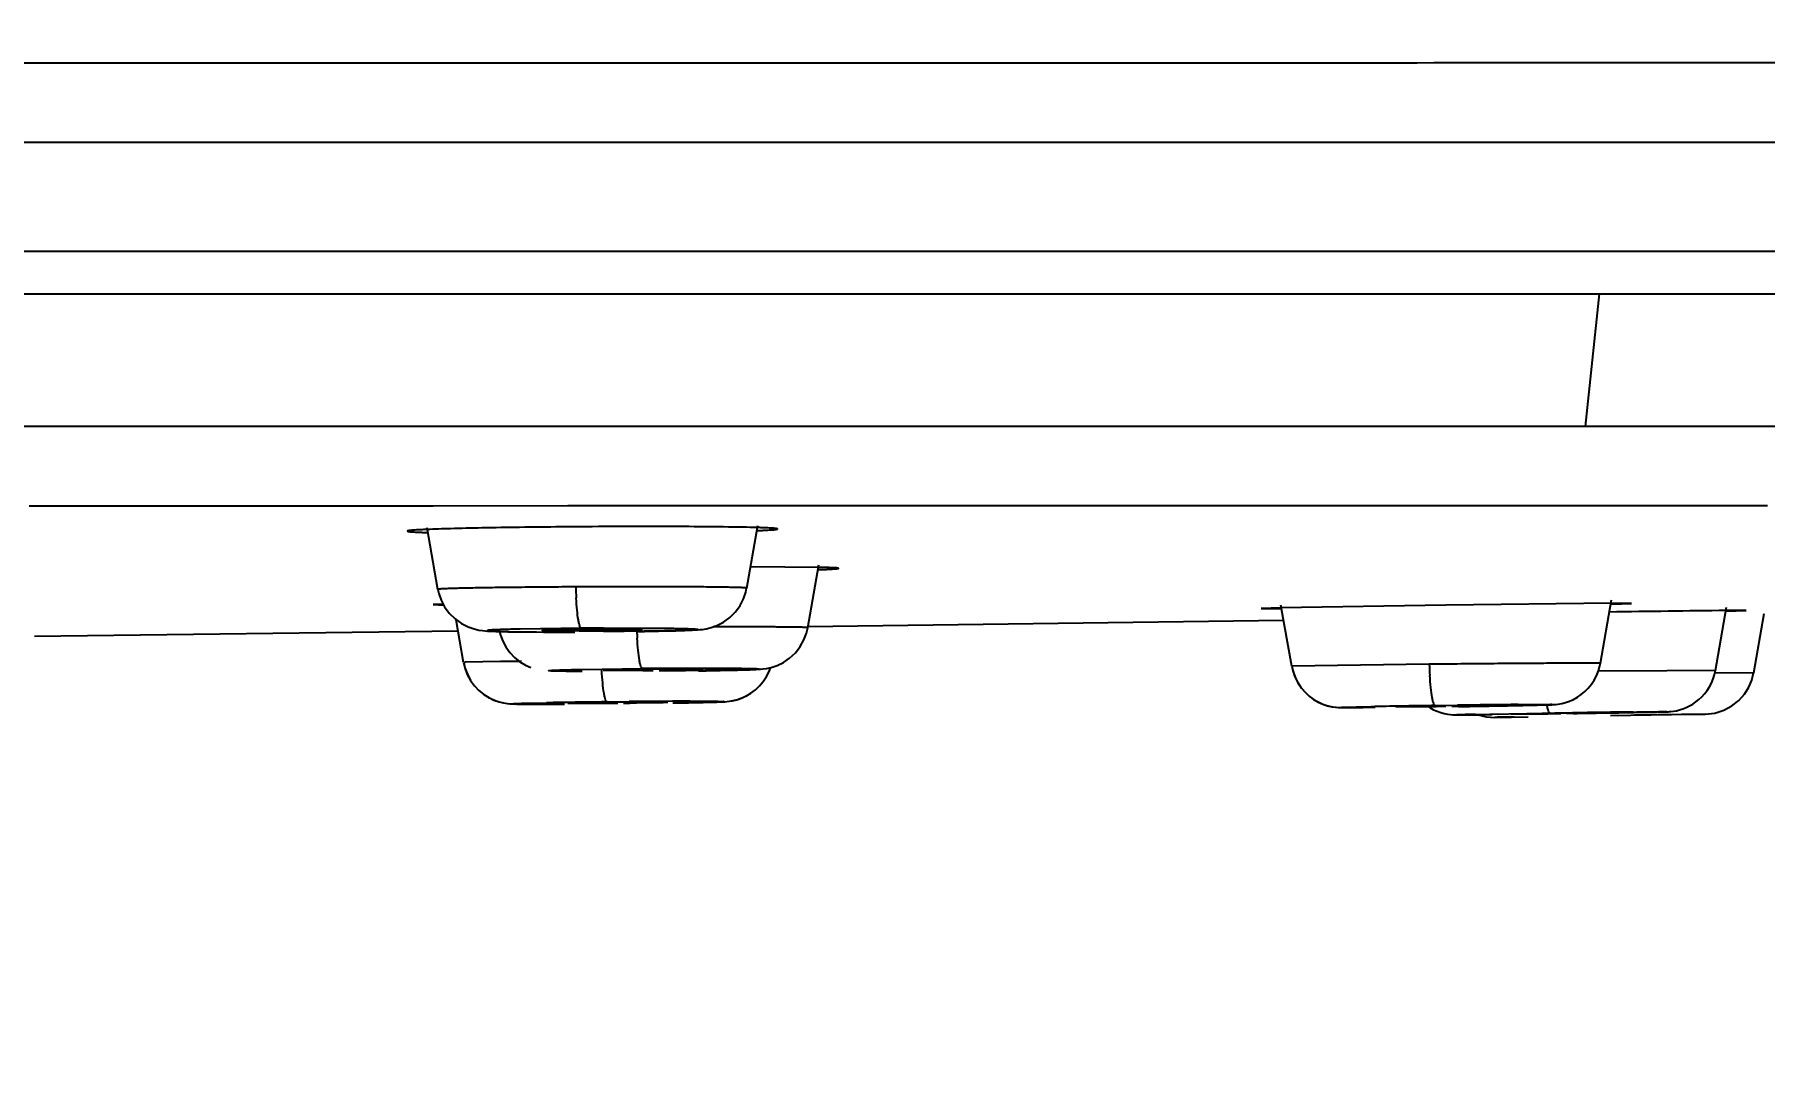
# Model space of a CAD drawing. Header units: millimetres. Extents: x 1236 to 1656, y -100 to 494.
# Drawn here: x 1499.91 to 1503.37, y 389.786 to 391.848 of the extents above; entities that cross this region are included whole.
import ezdxf

# ---------------------------------------------------------------- set-up
doc = ezdxf.new("R2010")
doc.units = ezdxf.units.MM
doc.header["$LTSCALE"] = 0.1
doc.layers.add('DIM', color=3, linetype='Continuous')
doc.styles.get("Standard").update_dxf_attribs({"font": 'arial.ttf'})
doc.dimstyles.new('ISO-25', dxfattribs={"dimtxt": 2.5, "dimasz": 2.5, "dimexe": 1.25, "dimexo": 0.625, "dimtad": 1, "dimlfac": 5, "dimtxsty": 'Standard', "dimcen": 2.5, "dimadec": 0, "dimazin": 0, "dimtfac": 1, "dimtmove": 0, "dimatfit": 3, "dimfxl": 0, "dimarcsym": 0})

# ---------------------------------------------------------------- blocks, each defined once
blk = doc.blocks.new('*D54')
at = {"layer": 'Defpoints', "color": 0}
for p in [(1493.4392, 422.6607), (1493.4392, 405.5297), (1563.4408, 391.5294)]:
    blk.add_point(p, dxfattribs=at)
at = {"layer": 'DIM', "color": 0, "lineweight": -2}
for p, q in [((1493.4392, 406.1547), (1493.4392, 423.9107)), ((1563.4408, 392.1544), (1563.4408, 423.9107)), ((1560.9408, 422.6607), (1495.9392, 422.6607))]:
    blk.add_line(p, q, dxfattribs=at)
at = {"layer": 'DIM', "color": 0}
for points in [[(1495.9392, 423.0773), (1495.9392, 422.244), (1493.4392, 422.6607)], [(1560.9408, 423.0773), (1560.9408, 422.244), (1563.4408, 422.6607)]]:
    blk.add_solid(points, dxfattribs=at)
at = {"layer": 'DIM', "color": 0, "insert": (1528.44, 424.5629), "char_height": 2.5, "attachment_point": 5}
blk.add_mtext('350', dxfattribs=at)
blk = doc.blocks.new('*D43')
at = {"layer": 'Defpoints', "color": 0}
for p in [(1473.7001, 391.7872), (1513.1783, 391.7885), (1513.1783, 382.0926)]:
    blk.add_point(p, dxfattribs=at)
at = {"layer": 'DIM', "color": 0, "lineweight": -2}
for p, q in [((1473.7001, 391.1622), (1473.7001, 380.8426)), ((1513.1783, 391.1635), (1513.1783, 380.8426)), ((1476.2001, 382.0926), (1510.6783, 382.0926))]:
    blk.add_line(p, q, dxfattribs=at)
at = {"layer": 'DIM', "color": 0}
for points in [[(1476.2001, 382.5093), (1476.2001, 381.676), (1473.7001, 382.0926)], [(1510.6783, 382.5093), (1510.6783, 381.676), (1513.1783, 382.0926)]]:
    blk.add_solid(points, dxfattribs=at)
at = {"layer": 'DIM', "color": 0, "insert": (1493.4392, 383.9941), "char_height": 2.5, "attachment_point": 5}
blk.add_mtext('197', dxfattribs=at)

msp = doc.modelspace()

# ---------------------------------------------------------------- linework, layer by layer
for p, q in [((1493.4394, 391.633), (1507.6018, 391.633)), ((1507.4931, 391.4143), (1495.6742, 391.4143)), ((1474.1245, 391.3297), (1512.7541, 391.3297)), ((1503.0401, 391.3297), (1503.0116, 391.0643)), ((1503.0116, 391.0645), (1498.2749, 391.064)), ((1508.3287, 391.0651), (1503.0116, 391.0643)), ((1499.8993, 390.9059), (1499.9107, 390.9059)), ((1499.9107, 390.9059), (1499.9518, 390.9059)), ((1499.9518, 390.9059), (1500.0074, 390.9059)), ((1500.0074, 390.9059), (1500.5832, 390.9059)), ((1500.5832, 390.9059), (1500.6558, 390.9059)), ((1500.6558, 390.9059), (1500.6671, 390.9059)), ((1500.6671, 390.9059), (1500.7077, 390.9059)), ((1500.7077, 390.9059), (1500.977, 390.906)), ((1500.977, 390.906), (1501.0256, 390.906)), ((1501.0256, 390.906), (1501.0769, 390.906)), ((1501.0769, 390.906), (1501.1125, 390.906)), ((1501.1125, 390.906), (1501.1769, 390.906)), ((1501.1769, 390.906), (1501.3963, 390.9061)), ((1501.3963, 390.9061), (1501.4488, 390.9061)), ((1501.4488, 390.9061), (1502.3242, 390.9063)), ((1502.3242, 390.9063), (1502.365, 390.9063)), ((1502.365, 390.9063), (1502.554, 390.9063)), ((1502.554, 390.9063), (1502.5947, 390.9063)), ((1502.5947, 390.9063), (1502.6332, 390.9064)), ((1502.6332, 390.9064), (1502.6575, 390.9064)), ((1502.6575, 390.9064), (1502.6711, 390.9064)), ((1502.6711, 390.9064), (1502.7334, 390.9064)), ((1502.7334, 390.9064), (1502.8335, 390.9064)), ((1502.8335, 390.9064), (1502.8634, 390.9064)), ((1502.8634, 390.9064), (1502.9399, 390.9064)), ((1502.9399, 390.9064), (1502.9633, 390.9064)), ((1502.9633, 390.9064), (1503.0397, 390.9064)), ((1503.0397, 390.9064), (1503.0631, 390.9064)), ((1503.0631, 390.9064), (1503.1049, 390.9064)), ((1503.1049, 390.9064), (1503.1289, 390.9064)), ((1503.1289, 390.9064), (1503.1394, 390.9065)), ((1503.1394, 390.9065), (1503.3353, 390.9065)), ((1503.3353, 390.9065), (1503.3764, 390.9065)), ((1500.7169, 390.7385), (1500.6952, 390.8619)), ((1501.3346, 390.7409), (1501.3567, 390.8662)), ((1501.4793, 390.7825), (1501.3425, 390.7834)), ((1501.4568, 390.6618), (1501.479, 390.7875)), ((1500.7169, 390.7385), (1500.7169, 390.7385)), ((1501.0255, 390.7435), (1500.9927, 390.7434)), ((1500.7125, 390.7085), (1500.7074, 390.7079)), ((1500.7074, 390.7079), (1500.728, 390.707)), ((1500.727, 390.7092), (1500.7125, 390.7085)), ((1502.4032, 390.7015), (1502.3639, 390.6999)), ((1502.3639, 390.6999), (1502.4035, 390.6995)), ((1502.7331, 390.7072), (1502.4032, 390.7015)), ((1502.4248, 390.5848), (1502.4033, 390.7069)), ((1503.0648, 390.7107), (1502.7331, 390.7072)), ((1503.0425, 390.5906), (1503.0648, 390.7173)), ((1503.0644, 390.7088), (1503.1042, 390.7103)), ((1503.1042, 390.7103), (1503.0648, 390.7107)), ((1503.2723, 390.5763), (1503.2947, 390.7032)), ((1503.2944, 390.6951), (1503.3341, 390.6962)), ((1503.3341, 390.6962), (1503.2946, 390.6961)), ((1503.3489, 390.5716), (1503.3697, 390.6899)), ((1499.9102, 390.6447), (1500.7572, 390.6556)), ((1500.7684, 390.5922), (1500.7533, 390.6777)), ((1501.0037, 390.6608), (1500.8813, 390.6591)), ((1500.9409, 390.6556), (1500.9255, 390.6565)), ((1500.9998, 390.6552), (1500.9409, 390.6556)), ((1501.0041, 390.6587), (1501.0142, 390.6588)), ((1501.0481, 390.6611), (1501.1698, 390.6608)), ((1501.1704, 390.6552), (1501.049, 390.6535)), ((1501.0623, 390.6556), (1501.1158, 390.6568)), ((1501.1158, 390.6568), (1501.1236, 390.6573)), ((1501.1236, 390.6573), (1501.1255, 390.6577)), ((1501.4568, 390.6645), (1502.4086, 390.6766)), ((1500.7716, 390.5925), (1500.7685, 390.5922)), ((1500.8422, 390.5939), (1500.7716, 390.5925)), ((1500.8919, 390.5868), (1500.9029, 390.5819)), ((1502.7, 390.5886), (1502.4249, 390.5848)), ((1502.7331, 390.5889), (1502.7, 390.5886)), ((1501.005, 390.5784), (1501.1261, 390.5802)), ((1501.0496, 390.5769), (1501.0477, 390.5766)), ((1501.0477, 390.5766), (1501.1271, 390.576)), ((1501.1108, 390.5784), (1501.0496, 390.5769)), ((1501.1477, 390.5788), (1501.1362, 390.5787)), ((1501.1704, 390.5805), (1501.2922, 390.5808)), ((1501.293, 390.5766), (1501.1716, 390.5748)), ((1501.2477, 390.5783), (1501.1718, 390.579)), ((1501.1846, 390.5765), (1501.2381, 390.5776)), ((1501.2381, 390.5776), (1501.2458, 390.578)), ((1501.2458, 390.578), (1501.2477, 390.5783)), ((1503.1754, 390.5757), (1503.0384, 390.5745)), ((1503.2723, 390.5763), (1503.1754, 390.5757)), ((1503.3489, 390.5716), (1503.2721, 390.5708)), ((1503.339, 390.5427), (1503.3451, 390.5571)), ((1503.3451, 390.5571), (1503.3488, 390.5716)), ((1500.8609, 390.5096), (1500.8646, 390.5094)), ((1500.8645, 390.5094), (1500.8677, 390.5092)), ((1500.8674, 390.5093), (1500.8711, 390.5091)), ((1500.8705, 390.5092), (1500.8749, 390.5091)), ((1500.8849, 390.5105), (1500.9344, 390.5116)), ((1500.9348, 390.5089), (1500.8851, 390.509)), ((1500.937, 390.5088), (1500.9588, 390.5089)), ((1500.9787, 390.5109), (1500.9768, 390.5107)), ((1500.9768, 390.5107), (1501.0508, 390.5106)), ((1501.0398, 390.5122), (1500.9787, 390.5109)), ((1501.0554, 390.5134), (1501.0997, 390.5139)), ((1501.0768, 390.5126), (1501.0652, 390.5125)), ((1501.1768, 390.5128), (1501.1028, 390.5129)), ((1501.1139, 390.5113), (1501.1672, 390.5123)), ((1501.1672, 390.5123), (1501.175, 390.5126)), ((1501.175, 390.5126), (1501.1768, 390.5128)), ((1501.1945, 390.5114), (1501.2068, 390.5116)), ((1501.2068, 390.5116), (1501.2182, 390.5118)), ((1501.2182, 390.5118), (1501.2386, 390.5122)), ((1501.2386, 390.5122), (1501.2475, 390.5124)), ((1502.5342, 390.5019), (1502.5416, 390.5018)), ((1502.5416, 390.5018), (1502.5507, 390.5019)), ((1502.5507, 390.5019), (1502.5678, 390.5019)), ((1502.6331, 390.5036), (1502.7136, 390.5042)), ((1502.6349, 390.5038), (1502.6331, 390.5036)), ((1502.6958, 390.5051), (1502.6349, 390.5038)), ((1502.7212, 390.5055), (1502.6958, 390.5051)), ((1502.712, 390.506), (1502.7563, 390.5066)), ((1502.7136, 390.5042), (1502.7331, 390.5045)), ((1502.7331, 390.5056), (1502.7212, 390.5055)), ((1502.7582, 390.506), (1502.7331, 390.5056)), ((1502.7451, 390.5046), (1502.7704, 390.505)), ((1502.8218, 390.4879), (1502.7552, 390.4873)), ((1502.7577, 390.4872), (1502.766, 390.4872)), ((1502.8331, 390.5065), (1502.7582, 390.506)), ((1502.766, 390.4872), (1502.8027, 390.4876)), ((1502.7704, 390.505), (1502.8236, 390.5061)), ((1502.7923, 390.4882), (1502.8209, 390.4888)), ((1502.7981, 390.4876), (1502.8141, 390.4836)), ((1502.8027, 390.4876), (1502.8257, 390.4879)), ((1502.8141, 390.4836), (1502.8312, 390.4824)), ((1502.8209, 390.4888), (1502.8965, 390.49)), ((1502.8236, 390.5061), (1502.8313, 390.5063)), ((1502.8313, 390.5063), (1502.8331, 390.5065)), ((1502.8313, 390.4824), (1502.8977, 390.4835)), ((1502.8356, 390.4825), (1502.8313, 390.4824)), ((1502.8696, 390.483), (1502.8356, 390.4825)), ((1502.8629, 390.4889), (1502.894, 390.4892)), ((1502.8647, 390.489), (1502.8629, 390.4889)), ((1502.9255, 390.4902), (1502.8647, 390.489)), ((1502.8695, 390.506), (1502.8874, 390.5063)), ((1502.8874, 390.5063), (1502.9028, 390.5067)), ((1502.8965, 390.49), (1502.9419, 390.4908)), ((1502.9028, 390.5067), (1502.9159, 390.507)), ((1502.9159, 390.507), (1502.9266, 390.5072)), ((1502.9509, 390.4906), (1502.9255, 390.4902)), ((1502.9266, 390.5072), (1502.935, 390.5075)), ((1502.935, 390.5075), (1502.9415, 390.5077)), ((1502.9419, 390.4908), (1502.9862, 390.4914)), ((1502.9437, 390.4899), (1502.9629, 390.4902)), ((1502.9629, 390.4908), (1502.9509, 390.4906)), ((1502.9882, 390.4911), (1502.9629, 390.4908)), ((1502.975, 390.4904), (1503.0003, 390.4908)), ((1503.0629, 390.492), (1502.9882, 390.4911)), ((1503.0003, 390.4908), (1503.0534, 390.4917)), ((1503.0532, 390.4912), (1503.1085, 390.4922)), ((1503.0534, 390.4917), (1503.0611, 390.4919)), ((1503.0611, 390.4919), (1503.0629, 390.492)), ((1503.0627, 390.486), (1503.1844, 390.4879)), ((1503.0768, 390.4863), (1503.0983, 390.4866)), ((1503.1085, 390.4922), (1503.1329, 390.4927)), ((1503.2519, 390.489), (1503.1104, 390.4868)), ((1503.1329, 390.4927), (1503.1553, 390.4931)), ((1503.1553, 390.4931), (1503.1673, 390.4934)), ((1503.1673, 390.4934), (1503.1732, 390.4936)), ((1503.1732, 390.4936), (1503.1762, 390.4937)), ((1503.1844, 390.4879), (1503.2519, 390.489))]:
    msp.add_line(p, q)
for points in [[(1500.717, 390.7385), (1500.7189, 390.73), (1500.7235, 390.7167), (1500.7304, 390.7033), (1500.7397, 390.6906), (1500.7512, 390.6792), (1500.7639, 390.6701), (1500.7772, 390.6634), (1500.7893, 390.6592), (1500.7988, 390.6571), (1500.8063, 390.656), (1500.8116, 390.6554), (1500.8163, 390.6551), (1500.8213, 390.6548), (1500.8267, 390.6546), (1500.833, 390.6544), (1500.8401, 390.6542), (1500.8481, 390.654), (1500.857, 390.6538)], [(1501.2111, 390.6563), (1501.2187, 390.6566), (1501.2254, 390.6569), (1501.2311, 390.6572), (1501.2363, 390.6576), (1501.241, 390.658), (1501.2464, 390.6585), (1501.2538, 390.6597), (1501.2633, 390.662), (1501.2752, 390.6662), (1501.2883, 390.673), (1501.3008, 390.6821), (1501.3121, 390.6933), (1501.3213, 390.706), (1501.3282, 390.7193), (1501.3327, 390.7326), (1501.3345, 390.741)], [(1500.8393, 390.6584), (1500.8414, 390.6491), (1500.846, 390.6359), (1500.8525, 390.6234), (1500.8607, 390.612), (1500.8702, 390.6019), (1500.8807, 390.5935), (1500.8919, 390.5868)], [(1500.857, 390.6538), (1500.8668, 390.6536), (1500.8775, 390.6535), (1500.889, 390.6534), (1500.9013, 390.6533), (1500.9144, 390.6532), (1500.9283, 390.6531), (1500.9429, 390.6531), (1500.9581, 390.6531), (1500.974, 390.6531), (1500.9905, 390.6531)], [(1501.115, 390.6542), (1501.1303, 390.6544), (1501.1448, 390.6546), (1501.1583, 390.6549), (1501.1709, 390.6552), (1501.1825, 390.6554), (1501.1931, 390.6557)], [(1501.1931, 390.6557), (1501.2026, 390.656), (1501.2111, 390.6563)], [(1501.3339, 390.5776), (1501.3412, 390.5778), (1501.3476, 390.5781), (1501.353, 390.5783), (1501.3579, 390.5786), (1501.3622, 390.5789), (1501.3671, 390.5794), (1501.3744, 390.5804), (1501.3836, 390.5824), (1501.3953, 390.5862), (1501.4081, 390.5924), (1501.4205, 390.6009), (1501.432, 390.6115), (1501.4417, 390.6239), (1501.4492, 390.6374), (1501.4543, 390.651), (1501.4568, 390.6618)], [(1500.7684, 390.5922), (1500.7709, 390.5816), (1500.7757, 390.5684), (1500.7822, 390.5563), (1500.7901, 390.5455), (1500.7989, 390.5362)], [(1500.7685, 390.5922), (1500.7709, 390.5816), (1500.7758, 390.5685), (1500.7822, 390.5564), (1500.79, 390.5457), (1500.7987, 390.5364), (1500.8082, 390.5286), (1500.8183, 390.5221), (1500.8285, 390.5172), (1500.8387, 390.5135), (1500.8479, 390.5113), (1500.8552, 390.5101), (1500.8609, 390.5096)], [(1502.4248, 390.5848), (1502.4268, 390.5761), (1502.4311, 390.5635), (1502.4368, 390.5519)], [(1502.4249, 390.5847), (1502.427, 390.5755), (1502.4314, 390.5629), (1502.4373, 390.5512), (1502.4443, 390.5409), (1502.4522, 390.5319), (1502.4607, 390.5242), (1502.4697, 390.5177), (1502.479, 390.5125), (1502.4885, 390.5084), (1502.4977, 390.5054), (1502.5065, 390.5035), (1502.5137, 390.5025), (1502.5182, 390.5022), (1502.5213, 390.502), (1502.5237, 390.502), (1502.5259, 390.5019), (1502.5283, 390.5019), (1502.5342, 390.5019)], [(1502.9415, 390.5077), (1502.9442, 390.5078), (1502.9466, 390.5079), (1502.9493, 390.5081), (1502.953, 390.5084), (1502.958, 390.509), (1502.9649, 390.5102), (1502.9728, 390.5122), (1502.9805, 390.5149), (1502.9884, 390.5184), (1502.9962, 390.5228), (1503.0038, 390.5279), (1503.0112, 390.534), (1503.018, 390.5408), (1503.0243, 390.5485), (1503.0298, 390.5568), (1503.0346, 390.5657), (1503.0384, 390.5752), (1503.0413, 390.5853), (1503.0424, 390.5907)], [(1501.2382, 390.5756), (1501.2537, 390.5758), (1501.2681, 390.5761), (1501.2816, 390.5763), (1501.2942, 390.5766), (1501.3057, 390.5768), (1501.3161, 390.5771)], [(1501.3161, 390.5771), (1501.3255, 390.5773), (1501.3339, 390.5776)], [(1501.3342, 390.5255), (1501.3431, 390.5308), (1501.3519, 390.5374), (1501.3601, 390.5452), (1501.3677, 390.5542), (1501.3744, 390.5644), (1501.3799, 390.5755), (1501.3821, 390.582)], [(1502.4368, 390.5519), (1502.4437, 390.5416), (1502.4514, 390.5326), (1502.4598, 390.5249), (1502.4686, 390.5184), (1502.4778, 390.5131), (1502.4872, 390.5089), (1502.4964, 390.5058), (1502.5052, 390.5037), (1502.5126, 390.5027), (1502.5174, 390.5022), (1502.5174, 390.5022)], [(1503.1762, 390.4937), (1503.1778, 390.4937), (1503.18, 390.4938), (1503.1831, 390.4941), (1503.1882, 390.4947), (1503.1943, 390.4958), (1503.2006, 390.4973), (1503.2071, 390.4994), (1503.2138, 390.502), (1503.2205, 390.5053), (1503.2271, 390.5091), (1503.2334, 390.5134), (1503.2395, 390.5183), (1503.2452, 390.5237), (1503.2507, 390.5297), (1503.2557, 390.5363), (1503.2602, 390.5434), (1503.2643, 390.5511), (1503.2677, 390.5592), (1503.2704, 390.568), (1503.2723, 390.5763)], [(1500.7989, 390.5362), (1500.8085, 390.5284), (1500.8187, 390.5219), (1500.8289, 390.517), (1500.8392, 390.5134), (1500.8483, 390.5112), (1500.8555, 390.5101)], [(1501.2874, 390.5136), (1501.291, 390.5138), (1501.295, 390.5141), (1501.3, 390.5147), (1501.3074, 390.5159), (1501.3161, 390.5181)], [(1501.2996, 390.5146), (1501.3063, 390.5157), (1501.3151, 390.5178)], [(1501.3151, 390.5178), (1501.3242, 390.5209), (1501.3336, 390.5252)], [(1501.3161, 390.5181), (1501.325, 390.5212), (1501.3342, 390.5255)], [(1503.2519, 390.489), (1503.271, 390.4911), (1503.2891, 390.4968), (1503.3052, 390.5054), (1503.319, 390.5162), (1503.3303, 390.5289), (1503.339, 390.5427)], [(1500.8749, 390.5091), (1500.8793, 390.509), (1500.8842, 390.5089), (1500.8897, 390.5089), (1500.8958, 390.5089), (1500.9026, 390.5088), (1500.9101, 390.5088)], [(1500.9101, 390.5088), (1500.9183, 390.5088), (1500.937, 390.5088)], [(1501.2475, 390.5124), (1501.2556, 390.5126), (1501.2627, 390.5128), (1501.2691, 390.5129)], [(1501.2691, 390.5129), (1501.2747, 390.5131), (1501.2796, 390.5133), (1501.2838, 390.5134), (1501.2874, 390.5136)], [(1502.699, 390.5033), (1502.7017, 390.5016), (1502.7087, 390.4977), (1502.7159, 390.4945), (1502.723, 390.4919), (1502.7299, 390.49), (1502.7367, 390.4886), (1502.7426, 390.4878), (1502.7471, 390.4874), (1502.7505, 390.4873), (1502.7523, 390.4872), (1502.7536, 390.4872), (1502.7549, 390.4872), (1502.7577, 390.4872)], [(1502.8272, 390.5052), (1502.8385, 390.5054), (1502.8695, 390.506)]]:
    msp.add_lwpolyline(points)
for centre, radius, start, end in [((1501.1404, 370.5135), 20.3507, 90.3234, 90.49837), ((1501.8005, 390.7644), 0.8081, 181.4904, 183.055), ((1503.9297, 332.8301), 57.8695, 90.628902, 90.860257), ((1500.9943, 396.036), 5.3808, 270.0583, 270.3321), ((1501.0935, 379.0809), 11.5802, 90.22454, 90.44429), ((1501.0575, 385.1563), 5.5027, 90.3322, 90.45), ((1500.9937, 396.1392), 5.484, 270.3323, 270.45), ((1501.0566, 385.3037), 5.3554, 90.079, 90.3325), ((1500.997, 395.7313), 5.0761, 270.4493, 270.7369), ((1501.9017, 390.6844), 0.7873, 182.2113, 183.1493), ((1501.1139, 371.3239), 19.272, 90.68328, 90.80772), ((1503.5168, 390.6161), 0.8173, 181.9269, 183.4887), ((1501.202, 383.845), 6.7341, 90.55978, 90.77629), ((1501.275, 375.2038), 15.377, 90.3896, 90.55498), ((1501.0891, 397.7195), 7.1436, 270.30456, 270.46998), ((1501.2061, 383.4692), 7.1099, 90.27621, 90.47036), ((1501.0934, 397.3104), 6.7346, 270.55977, 270.77627), ((1501.3169, 367.4161), 23.0988, 90.32502, 90.5388), ((1501.2487, 378.6779), 11.8368, 90.13143, 90.30373), ((1501.1418, 379.5417), 10.9719, 90.89788, 91.08305), ((1500.908, 402.3109), 11.802, 270.13025, 270.30313), ((1501.2868, 370.2823), 20.2324, 90.65523, 90.8975), ((1501.183, 380.3228), 10.1904, 90.66258, 90.8055), ((1500.9638, 401.2474), 10.7372, 270.46412, 270.60284), ((1501.1898, 379.7764), 10.7368, 90.46412, 90.60285), ((1500.9706, 400.7012), 10.1909, 270.66257, 270.80549), ((1501.0163, 401.3972), 10.8872, 270.899, 271.08541), ((1503.0522, 366.5824), 23.926, 90.81492, 91.1046), ((1503.1582, 360.5916), 29.9177, 90.53649, 90.76983), ((1502.4189, 414.3644), 23.8627, 270.81456, 271.10584), ((1502.933, 383.1348), 7.3548, 91.09578, 91.25768), ((1502.6258, 411.8594), 21.3719, 270.71898, 270.85216), ((1503.8799, 330.5944), 59.9037, 90.738242, 90.854809), ((1502.2575, 438.2181), 47.7334, 270.87712, 271.02272)]:
    msp.add_arc(centre, radius, start, end)
for points, knots in [([(1493.4392, 391.792), (1494.1797, 391.7923), (1495.6579, 391.7926), (1497.8688, 391.7919), (1500.0625, 391.7923), (1501.8744, 391.7921), (1503.3035, 391.7923), (1504.3512, 391.7927), (1505.3739, 391.7935), (1506.207, 391.7939), (1506.8541, 391.7936), (1507.4668, 391.7928), (1508.1908, 391.7916), (1509.0022, 391.7918), (1509.5171, 391.7922), (1509.7604, 391.7923)], [0, 0, 0, 0, 0.136111, 0.271708, 0.406381, 0.539336, 0.604747, 0.669067, 0.731911, 0.792739, 0.82219, 0.850865, 0.905361, 0.95527, 1, 1, 1, 1]), ([(1500.9634, 390.8634), (1500.9357, 390.8632), (1500.8829, 390.8626), (1500.8091, 390.8614), (1500.7472, 390.8601), (1500.7104, 390.8589), (1500.6946, 390.8583)], [0, 0, 0, 0, 0.309507, 0.588918, 0.823299, 1, 1, 1, 1]), ([(1501.3562, 390.8621), (1501.3369, 390.8626), (1501.2914, 390.8634), (1501.2148, 390.8641), (1501.1239, 390.8643), (1501.0592, 390.8641), (1501.0255, 390.8639)], [0, 0, 0, 0, 0.175395, 0.412966, 0.694901, 1, 1, 1, 1]), ([(1501.396, 390.8593), (1501.396, 390.8594), (1501.3958, 390.8596), (1501.3953, 390.8597), (1501.3945, 390.8599), (1501.3929, 390.8602), (1501.39, 390.8605), (1501.3856, 390.8608), (1501.3799, 390.8612), (1501.3731, 390.8615), (1501.3651, 390.8618), (1501.3593, 390.862), (1501.3562, 390.8621)], [0, 0, 0, 0, 0.0062, 0.018909, 0.039129, 0.067067, 0.146334, 0.25681, 0.398015, 0.569355, 0.770222, 1, 1, 1, 1]), ([(1500.6946, 390.8583), (1500.6916, 390.8581), (1500.6859, 390.8579), (1500.6781, 390.8575), (1500.6714, 390.8571), (1500.6659, 390.8567), (1500.6616, 390.8563), (1500.6585, 390.8559), (1500.6567, 390.8555), (1500.656, 390.8553), (1500.6558, 390.8551), (1500.6558, 390.855)], [0, 0, 0, 0, 0.231134, 0.432944, 0.604813, 0.746132, 0.856308, 0.934876, 0.981969, 0.994105, 1, 1, 1, 1]), ([(1500.6558, 390.855), (1500.6558, 390.8549), (1500.6561, 390.8547), (1500.6566, 390.8546), (1500.6574, 390.8544), (1500.6591, 390.8541), (1500.662, 390.8538), (1500.6664, 390.8535), (1500.672, 390.8531), (1500.6788, 390.8528), (1500.6868, 390.8525), (1500.6925, 390.8523), (1500.6956, 390.8522)], [0, 0, 0, 0, 0.006839, 0.020285, 0.041141, 0.069586, 0.14946, 0.260078, 0.401074, 0.571822, 0.77168, 1, 1, 1, 1]), ([(1501.3561, 390.8561), (1501.3592, 390.8562), (1501.365, 390.8565), (1501.373, 390.8569), (1501.3799, 390.8573), (1501.3855, 390.8577), (1501.3899, 390.858), (1501.3928, 390.8584), (1501.3945, 390.8587), (1501.3953, 390.8589), (1501.3958, 390.859), (1501.396, 390.8592), (1501.396, 390.8593)], [0, 0, 0, 0, 0.229596, 0.430358, 0.601649, 0.742838, 0.853312, 0.932619, 0.960612, 0.980912, 0.993721, 1, 1, 1, 1]), ([(1501.4781, 390.778), (1501.4811, 390.7781), (1501.487, 390.7783), (1501.4951, 390.7786), (1501.502, 390.7789), (1501.5077, 390.7793), (1501.5117, 390.7795), (1501.5142, 390.7798), (1501.5157, 390.7799), (1501.5168, 390.7801), (1501.5176, 390.7802), (1501.5181, 390.7803), (1501.5184, 390.7805), (1501.5184, 390.7806)], [0, 0, 0, 0, 0.229471, 0.430133, 0.601408, 0.742719, 0.853498, 0.897267, 0.933211, 0.961331, 0.981677, 0.994369, 1, 1, 1, 1]), ([(1501.5184, 390.7806), (1501.5184, 390.7806), (1501.5181, 390.7808), (1501.5177, 390.7809), (1501.5169, 390.781), (1501.5159, 390.7811), (1501.5145, 390.7813), (1501.512, 390.7814), (1501.5082, 390.7817), (1501.5026, 390.7819), (1501.4959, 390.7821), (1501.488, 390.7823), (1501.4823, 390.7824), (1501.4793, 390.7825)], [0, 0, 0, 0, 0.005131, 0.017209, 0.036985, 0.064581, 0.100032, 0.143349, 0.253579, 0.39503, 0.567052, 0.768944, 1, 1, 1, 1]), ([(1500.9927, 390.7434), (1500.9742, 390.7433), (1500.9383, 390.743), (1500.8942, 390.7426), (1500.8607, 390.7423), (1500.8376, 390.742), (1500.8161, 390.7417), (1500.7964, 390.7414), (1500.7786, 390.741), (1500.7628, 390.7407), (1500.7492, 390.7403), (1500.7394, 390.74), (1500.7327, 390.7398), (1500.7285, 390.7396), (1500.725, 390.7394), (1500.7222, 390.7392), (1500.72, 390.739), (1500.7184, 390.7389), (1500.7174, 390.7387), (1500.717, 390.7386), (1500.7169, 390.7385), (1500.7169, 390.7385)], [0, 0, 0, 0, 0.200351, 0.390782, 0.479862, 0.563819, 0.642017, 0.713825, 0.77862, 0.835899, 0.885225, 0.92616, 0.943345, 0.95828, 0.970948, 0.981334, 0.989427, 0.995217, 0.998703, 0.999597, 1, 1, 1, 1]), ([(1501.3346, 390.7409), (1501.3346, 390.741), (1501.3344, 390.7411), (1501.3341, 390.7411), (1501.3337, 390.7412), (1501.3327, 390.7414), (1501.331, 390.7415), (1501.3284, 390.7417), (1501.325, 390.7418), (1501.321, 390.742), (1501.3162, 390.7422), (1501.3085, 390.7424), (1501.2971, 390.7426), (1501.2816, 390.7429), (1501.2636, 390.7431), (1501.2433, 390.7433), (1501.2209, 390.7434), (1501.1966, 390.7436), (1501.1707, 390.7437), (1501.1335, 390.7437), (1501.085, 390.7437), (1501.0456, 390.7436), (1501.0255, 390.7435)], [0, 0, 0, 0, 0.000428, 0.001386, 0.002932, 0.005074, 0.011148, 0.01959, 0.030378, 0.043484, 0.058882, 0.076543, 0.118533, 0.169037, 0.227493, 0.293334, 0.365981, 0.444741, 0.528859, 0.617578, 0.805419, 1, 1, 1, 1]), ([(1501.0037, 390.6608), (1501.0031, 390.6609), (1501.0022, 390.6618), (1501.0014, 390.6633), (1501.0003, 390.666), (1500.9991, 390.6707), (1500.997, 390.6813), (1500.995, 390.6984), (1500.994, 390.7131), (1500.9935, 390.7213)], [0, 0, 0, 0, 0.029601, 0.053364, 0.084334, 0.169839, 0.286801, 0.604913, 1, 1, 1, 1]), ([(1500.8813, 390.6591), (1500.8763, 390.659), (1500.8668, 390.6587), (1500.8535, 390.6583), (1500.842, 390.6579), (1500.8338, 390.6576), (1500.8282, 390.6573), (1500.8248, 390.6571), (1500.8219, 390.6569), (1500.8196, 390.6567), (1500.8181, 390.6565), (1500.8171, 390.6563), (1500.8167, 390.6562), (1500.8163, 390.6561), (1500.8161, 390.6561), (1500.8159, 390.6559), (1500.8161, 390.6558), (1500.8163, 390.6557), (1500.8169, 390.6556), (1500.818, 390.6554), (1500.8197, 390.6552), (1500.822, 390.6551), (1500.8249, 390.6549), (1500.8283, 390.6547), (1500.8323, 390.6546), (1500.8386, 390.6543), (1500.8478, 390.6541), (1500.8602, 390.6538), (1500.8745, 390.6536), (1500.8846, 390.6535), (1500.8899, 390.6535)], [0, 0, 0, 0, 0.108423, 0.204222, 0.286336, 0.354025, 0.382254, 0.406631, 0.427073, 0.443503, 0.455855, 0.460501, 0.464135, 0.466768, 0.468435, 0.469296, 0.470195, 0.471922, 0.474616, 0.483008, 0.495456, 0.511976, 0.532563, 0.557146, 0.585625, 0.6179, 0.693432, 0.782929, 0.885508, 1, 1, 1, 1]), ([(1500.9255, 390.6565), (1500.9255, 390.6566), (1500.9257, 390.6566), (1500.9259, 390.6567), (1500.9264, 390.6568), (1500.9273, 390.6569), (1500.929, 390.657), (1500.9314, 390.6572), (1500.9345, 390.6573), (1500.9383, 390.6575), (1500.9427, 390.6576), (1500.9498, 390.6579), (1500.9599, 390.6581), (1500.9733, 390.6584), (1500.9883, 390.6586), (1500.9987, 390.6587), (1501.0041, 390.6587)], [0, 0, 0, 0, 0.001484, 0.005025, 0.010777, 0.018751, 0.041315, 0.072586, 0.112412, 0.160614, 0.216838, 0.280621, 0.428998, 0.601993, 0.794591, 1, 1, 1, 1]), ([(1501.1255, 390.6577), (1501.1255, 390.6577), (1501.1254, 390.6578), (1501.1251, 390.6578), (1501.1247, 390.6579), (1501.1237, 390.658), (1501.1222, 390.6581), (1501.1198, 390.6583), (1501.1167, 390.6584), (1501.1131, 390.6585), (1501.1088, 390.6586), (1501.102, 390.6587), (1501.0923, 390.6588), (1501.0792, 390.659), (1501.0647, 390.659), (1501.0545, 390.659), (1501.0492, 390.659)], [0, 0, 0, 0, 0.001535, 0.005149, 0.010996, 0.019077, 0.041852, 0.073269, 0.113099, 0.161105, 0.217047, 0.280591, 0.428491, 0.600748, 0.793175, 1, 1, 1, 1]), ([(1501.1698, 390.6608), (1501.1748, 390.6607), (1501.1842, 390.6606), (1501.1974, 390.6604), (1501.2089, 390.6601), (1501.2185, 390.6598), (1501.2252, 390.6596), (1501.2296, 390.6593), (1501.2321, 390.6591), (1501.234, 390.659), (1501.2354, 390.6588), (1501.2361, 390.6587), (1501.2368, 390.6585), (1501.2366, 390.6582), (1501.2364, 390.6582), (1501.236, 390.6581), (1501.2353, 390.6579), (1501.2341, 390.6578), (1501.2322, 390.6576), (1501.2297, 390.6574), (1501.2254, 390.6571), (1501.2188, 390.6567), (1501.2093, 390.6563), (1501.1979, 390.6559), (1501.1847, 390.6556), (1501.1753, 390.6553), (1501.1704, 390.6552)], [0, 0, 0, 0, 0.111981, 0.211566, 0.297726, 0.369661, 0.426638, 0.44929, 0.467933, 0.482493, 0.492968, 0.499398, 0.502001, 0.502864, 0.504519, 0.507134, 0.510743, 0.520989, 0.535297, 0.553661, 0.576014, 0.632357, 0.703663, 0.789258, 0.888385, 1, 1, 1, 1]), ([(1501.4568, 390.6618), (1501.4568, 390.6618), (1501.4568, 390.6619), (1501.4565, 390.662), (1501.4559, 390.662), (1501.4548, 390.6621), (1501.4533, 390.6622), (1501.4515, 390.6623), (1501.4492, 390.6624), (1501.4465, 390.6625), (1501.4421, 390.6626), (1501.4357, 390.6627), (1501.4268, 390.6629), (1501.4164, 390.663), (1501.4046, 390.6631), (1501.3914, 390.6632), (1501.3713, 390.6633), (1501.3433, 390.6634), (1501.3066, 390.6634), (1501.2809, 390.6634), (1501.2675, 390.6634)], [0, 0, 0, 0, 0.000403, 0.00129, 0.004676, 0.010244, 0.017986, 0.027886, 0.039927, 0.05409, 0.070356, 0.109124, 0.15608, 0.21102, 0.273588, 0.3434, 0.420071, 0.592429, 0.787099, 1, 1, 1, 1]), ([(1501.1261, 390.5801), (1501.1255, 390.5802), (1501.1246, 390.5811), (1501.1238, 390.5826), (1501.1226, 390.5853), (1501.1213, 390.59), (1501.1192, 390.6007), (1501.1172, 390.618), (1501.1161, 390.6329), (1501.1157, 390.6411)], [0, 0, 0, 0, 0.029191, 0.052699, 0.083452, 0.168704, 0.285659, 0.604349, 1, 1, 1, 1]), ([(1503.0425, 390.5906), (1503.0425, 390.5907), (1503.0423, 390.5907), (1503.042, 390.5907), (1503.0415, 390.5907), (1503.0409, 390.5907), (1503.04, 390.5908), (1503.0385, 390.5908), (1503.0362, 390.5908), (1503.0328, 390.5909), (1503.0288, 390.5909), (1503.024, 390.5909), (1503.0185, 390.5909), (1503.0123, 390.5909), (1503.0028, 390.5909), (1502.9893, 390.5908), (1502.9712, 390.5907), (1502.9509, 390.5906), (1502.9285, 390.5905), (1502.9042, 390.5903), (1502.8783, 390.5902), (1502.8411, 390.5899), (1502.7926, 390.5895), (1502.7532, 390.5891), (1502.7331, 390.5889)], [0, 0, 0, 0, 0.000353, 0.001303, 0.002856, 0.005013, 0.007771, 0.011125, 0.019611, 0.030442, 0.043591, 0.05903, 0.07673, 0.096663, 0.118789, 0.169348, 0.227845, 0.29371, 0.366365, 0.445116, 0.529207, 0.617884, 0.805597, 1, 1, 1, 1]), ([(1501.0053, 390.5742), (1500.9959, 390.5743), (1500.9826, 390.5743), (1500.9662, 390.5746), (1500.9566, 390.5747), (1500.9499, 390.5749), (1500.9455, 390.5751), (1500.9431, 390.5752), (1500.9411, 390.5753), (1500.9399, 390.5754), (1500.9379, 390.5758), (1500.9399, 390.5761), (1500.941, 390.5762), (1500.9431, 390.5764), (1500.9455, 390.5766), (1500.9498, 390.5768), (1500.9565, 390.5771), (1500.966, 390.5774), (1500.9824, 390.5779), (1500.9956, 390.5782), (1501.005, 390.5784)], [0, 0, 0, 0, 0.211543, 0.297634, 0.369462, 0.4263, 0.44887, 0.467422, 0.48188, 0.492236, 0.500779, 0.509243, 0.51954, 0.533916, 0.552359, 0.574801, 0.631343, 0.702874, 0.788716, 1, 1, 1, 1]), ([(1501.0554, 390.5134), (1501.0548, 390.5134), (1501.0539, 390.5143), (1501.053, 390.5158), (1501.0518, 390.5186), (1501.0505, 390.5235), (1501.0483, 390.5346), (1501.0462, 390.5525), (1501.0451, 390.5679), (1501.0447, 390.5764)], [0, 0, 0, 0, 0.028627, 0.0519, 0.082524, 0.167891, 0.2853, 0.605209, 1, 1, 1, 1]), ([(1501.2922, 390.5808), (1501.3016, 390.5807), (1501.3149, 390.5806), (1501.3313, 390.5804), (1501.3409, 390.5802), (1501.3477, 390.5801), (1501.352, 390.5799), (1501.3545, 390.5798), (1501.3565, 390.5797), (1501.3579, 390.5795), (1501.3587, 390.5794), (1501.3591, 390.5793), (1501.3592, 390.5792), (1501.3591, 390.5791), (1501.3589, 390.5791), (1501.3586, 390.579), (1501.3579, 390.5789), (1501.3566, 390.5787), (1501.3547, 390.5786), (1501.3523, 390.5784), (1501.348, 390.5782), (1501.3413, 390.5779), (1501.3319, 390.5776), (1501.3205, 390.5772), (1501.3073, 390.5769), (1501.2979, 390.5767), (1501.293, 390.5766)], [0, 0, 0, 0, 0.211905, 0.298222, 0.370301, 0.427406, 0.450114, 0.468804, 0.483402, 0.493898, 0.500318, 0.502029, 0.502838, 0.503538, 0.505098, 0.507643, 0.511196, 0.521352, 0.535586, 0.553889, 0.576189, 0.632449, 0.703698, 0.789258, 0.888374, 1, 1, 1, 1]), ([(1502.712, 390.506), (1502.7114, 390.506), (1502.7104, 390.5068), (1502.7096, 390.5083), (1502.7084, 390.5109), (1502.7071, 390.5155), (1502.7049, 390.5261), (1502.7028, 390.5433), (1502.7016, 390.5581), (1502.7011, 390.5663)], [0, 0, 0, 0, 0.028728, 0.051797, 0.082102, 0.166599, 0.283137, 0.602242, 1, 1, 1, 1]), ([(1501.2215, 390.5146), (1501.2309, 390.5147), (1501.2442, 390.5147), (1501.2607, 390.5146), (1501.2703, 390.5146), (1501.277, 390.5145), (1501.2814, 390.5144), (1501.2839, 390.5143), (1501.2859, 390.5142), (1501.2873, 390.5142), (1501.2881, 390.5141), (1501.2885, 390.514), (1501.2887, 390.514), (1501.2885, 390.5139), (1501.2883, 390.5139), (1501.288, 390.5138), (1501.2873, 390.5137), (1501.2861, 390.5136), (1501.2842, 390.5135), (1501.2818, 390.5134), (1501.2775, 390.5132), (1501.2708, 390.513), (1501.2614, 390.5127), (1501.245, 390.5123), (1501.2319, 390.5121), (1501.2225, 390.5119)], [0, 0, 0, 0, 0.212214, 0.298677, 0.370892, 0.428121, 0.450884, 0.469624, 0.484263, 0.494789, 0.501214, 0.502903, 0.503622, 0.504167, 0.505646, 0.508133, 0.511639, 0.521715, 0.535884, 0.55413, 0.576382, 0.632563, 0.703754, 0.789277, 1, 1, 1, 1]), ([(1500.8851, 390.509), (1500.8826, 390.509), (1500.8791, 390.509), (1500.8749, 390.5091), (1500.8724, 390.5092), (1500.8706, 390.5093), (1500.8691, 390.5094), (1500.8685, 390.5094), (1500.8678, 390.5095), (1500.8682, 390.5097), (1500.8685, 390.5097), (1500.8693, 390.5098), (1500.8705, 390.5099), (1500.8724, 390.51), (1500.8748, 390.5101), (1500.879, 390.5103), (1500.8825, 390.5104), (1500.8849, 390.5105)], [0, 0, 0, 0, 0.21755, 0.303917, 0.374886, 0.430172, 0.469739, 0.493638, 0.502127, 0.510314, 0.520147, 0.533872, 0.573037, 0.627837, 0.69822, 0.783921, 1, 1, 1, 1]), ([(1502.5918, 390.5022), (1502.5823, 390.5021), (1502.5691, 390.502), (1502.5525, 390.5019), (1502.5431, 390.5019), (1502.5351, 390.5019), (1502.5304, 390.5019), (1502.5222, 390.5021), (1502.5302, 390.5025), (1502.5348, 390.5026), (1502.5427, 390.5029), (1502.552, 390.5031), (1502.5685, 390.5035), (1502.5816, 390.5038), (1502.591, 390.504)], [0, 0, 0, 0, 0.212143, 0.298537, 0.370662, 0.427786, 0.469173, 0.502786, 0.535064, 0.57567, 0.631973, 0.703297, 0.788965, 1, 1, 1, 1]), ([(1502.8781, 390.508), (1502.8875, 390.5081), (1502.9008, 390.5082), (1502.9173, 390.5083), (1502.927, 390.5083), (1502.9346, 390.5083), (1502.9397, 390.5082), (1502.9426, 390.5082), (1502.9441, 390.5082), (1502.9447, 390.5081), (1502.9455, 390.5081), (1502.9449, 390.5079), (1502.9443, 390.5079), (1502.9428, 390.5078), (1502.94, 390.5077), (1502.9351, 390.5075), (1502.9277, 390.5073), (1502.9182, 390.507), (1502.9019, 390.5067), (1502.8888, 390.5064), (1502.8794, 390.5062)], [0, 0, 0, 0, 0.21255, 0.299187, 0.371578, 0.42898, 0.470652, 0.485371, 0.495972, 0.502461, 0.504865, 0.506683, 0.512566, 0.522547, 0.536627, 0.576961, 0.632994, 0.704053, 0.78946, 1, 1, 1, 1]), ([(1502.9419, 390.4907), (1502.9413, 390.4907), (1502.9403, 390.4916), (1502.9395, 390.493), (1502.9383, 390.4957), (1502.937, 390.5004), (1502.9361, 390.5045), (1502.9357, 390.5069)], [0, 0, 0, 0, 0.100481, 0.181514, 0.288322, 0.58713, 1, 1, 1, 1]), ([(1503.108, 390.4931), (1503.1175, 390.4932), (1503.1339, 390.4934), (1503.1532, 390.4936), (1503.1644, 390.4937), (1503.1704, 390.4938), (1503.1729, 390.4938), (1503.1759, 390.4937), (1503.1732, 390.4936), (1503.1707, 390.4935), (1503.165, 390.4933), (1503.154, 390.4931), (1503.135, 390.4927), (1503.1188, 390.4924), (1503.1094, 390.4922)], [0, 0, 0, 0, 0.212671, 0.371819, 0.429279, 0.471005, 0.496372, 0.50527, 0.51285, 0.536847, 0.577127, 0.633115, 0.789507, 1, 1, 1, 1])]:
    msp.add_open_spline(points, degree=3, knots=knots)

# ---------------------------------------------------------------- dimensions: what is measured, and where the dimension line sits
at = {"layer": 'DIM'}
dim = msp.add_linear_dim(base=(1493.4392, 422.6607), p1=(1563.4408, 391.5294), p2=(1493.4392, 405.5297), text='350', dimstyle='ISO-25', dxfattribs=at)
dim.commit()
dim.dimension.update_dxf_attribs({"geometry": '*D54', "text_midpoint": (1528.44, 424.5629)})
dim = msp.add_linear_dim(base=(1513.1783, 382.0926), p1=(1473.7001, 391.7872), p2=(1513.1783, 391.7885), text='197', dimstyle='ISO-25', dxfattribs=at)
dim.commit()
dim.dimension.update_dxf_attribs({"geometry": '*D43', "text_midpoint": (1493.4392, 382.0926), "dimtype": 160})

doc.saveas('drawing.dxf')
